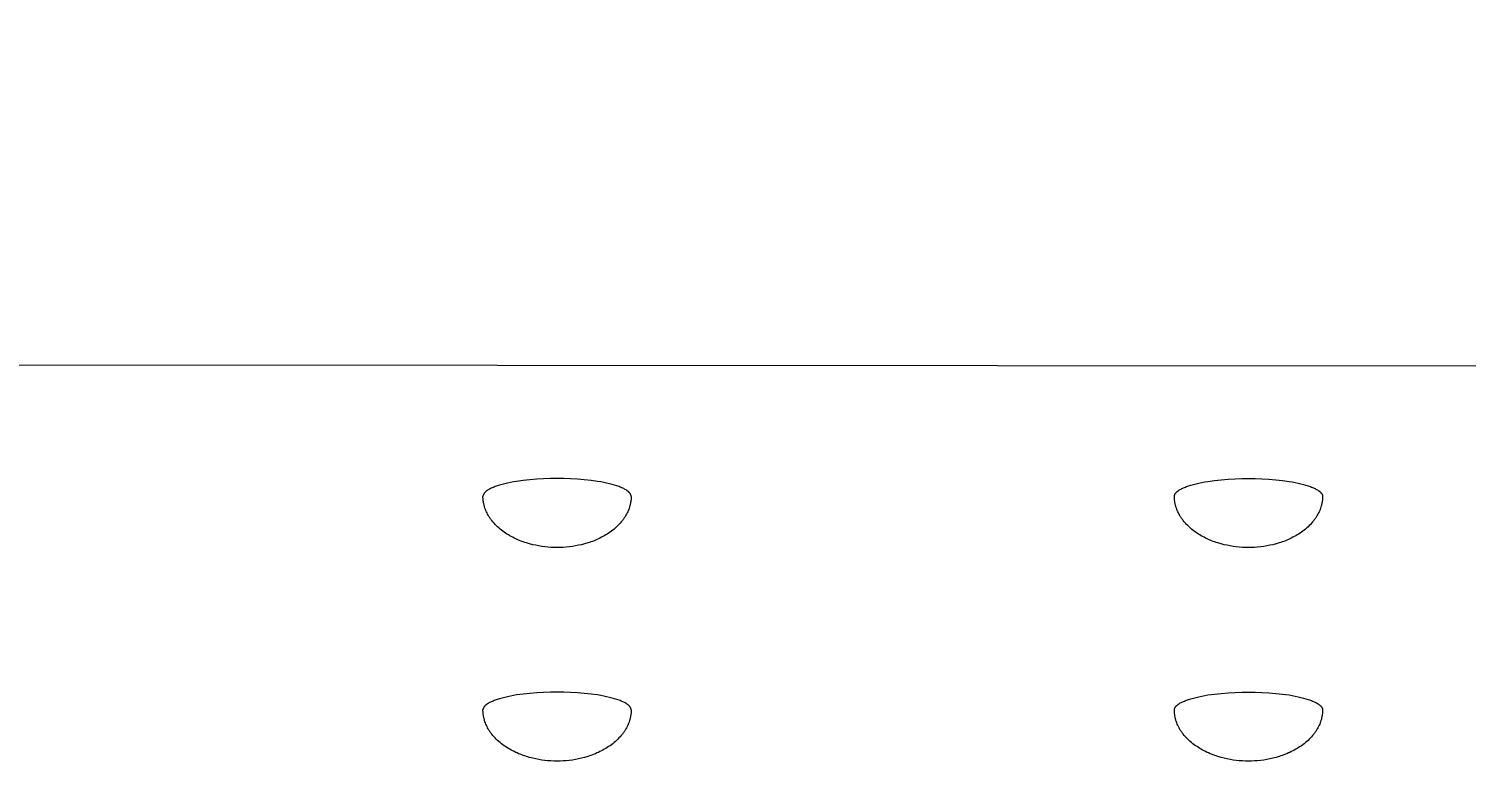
# Model space of a CAD drawing. Header units: millimetres. Extents: x -779 to 3049, y 55 to 2500.
# Drawn here: x -591.8 to -446.3, y 653 to 729.4 of the extents above; entities that cross this region are included whole.
import ezdxf

# ---------------------------------------------------------------- set-up
doc = ezdxf.new("R2010")
doc.units = ezdxf.units.MM
doc.layers.add('ZANO_R', color=7, linetype='Continuous', lineweight=0)
doc.layers.add('ZANO_W', color=1, linetype='Continuous', lineweight=0)
doc.styles.add('Arial', font='arial.ttf')
doc.styles.get("Standard").update_dxf_attribs({"font": 'ARIALUNI.TTF'})
doc.dimstyles.new('pl i ang', dxfattribs={"dimtxt": 50, "dimasz": 50, "dimexe": 1.25, "dimexo": 0.625, "dimgap": 10, "dimtad": 1, "dimtoh": 1, "dimtxsty": 'Standard', "dimcen": 2.5, "dimclrd": 1, "dimclre": 1, "dimclrt": 1, "dimadec": 0, "dimazin": 0, "dimtfac": 1, "dimtmove": 0, "dimatfit": 3, "dimfxl": 1, "dimarcsym": 1})

# ---------------------------------------------------------------- blocks, each defined once
blk = doc.blocks.new('*D391')
at = {"layer": 'ZANO_W', "color": 1, "lineweight": -2}
for p, q in [((-530.42, 792.66), (-684.47, 792.66)), ((-674.47, 162.66), (-674.47, 762.66)), ((-533.08, 132.66), (-684.47, 132.66))]:
    blk.add_line(p, q, dxfattribs=at)
at = {"layer": 'ZANO_W', "color": 1}
for points in [[(-669.47, 762.66), (-679.47, 762.66), (-674.47, 792.66)], [(-679.47, 162.66), (-669.47, 162.66), (-674.47, 132.66)]]:
    blk.add_solid(points, dxfattribs=at)
at = {"layer": 'ZANO_W', "color": 1, "insert": (-699.79, 462.66), "char_height": 30, "attachment_point": 5, "rotation": 90, "style": 'Arial'}
blk.add_mtext('660', dxfattribs=at)

msp = doc.modelspace()

# ---------------------------------------------------------------- linework, layer by layer
at = {"layer": 'ZANO_R'}
for p, q in [((-8.36, 694.97), (-608.36, 695.35)), ((-545.54, 682.59), (-545.57, 682.57)), ((-545.52, 682.61), (-545.54, 682.59)), ((-545.49, 682.63), (-545.52, 682.61)), ((-545.46, 682.65), (-545.49, 682.63)), ((-545.43, 682.67), (-545.46, 682.65)), ((-545.4, 682.69), (-545.43, 682.67)), ((-545.33, 682.74), (-545.4, 682.69)), ((-545.26, 682.78), (-545.33, 682.74)), ((-545.19, 682.82), (-545.26, 682.78)), ((-545.11, 682.86), (-545.19, 682.82)), ((-545.02, 682.9), (-545.11, 682.86)), ((-544.93, 682.94), (-545.02, 682.9)), ((-544.84, 682.98), (-544.93, 682.94)), ((-544.74, 683.02), (-544.84, 682.98)), ((-544.64, 683.06), (-544.74, 683.02)), ((-544.42, 683.13), (-544.64, 683.06)), ((-544.18, 683.21), (-544.42, 683.13)), ((-543.93, 683.28), (-544.18, 683.21)), ((-543.66, 683.35), (-543.93, 683.28)), ((-543.38, 683.41), (-543.66, 683.35)), ((-543.09, 683.47), (-543.38, 683.41)), ((-542.78, 683.53), (-543.09, 683.47)), ((-542.46, 683.58), (-542.78, 683.53)), ((-541.8, 683.67), (-542.46, 683.58)), ((-541.12, 683.75), (-541.8, 683.67)), ((-540.42, 683.8), (-541.12, 683.75)), ((-539.72, 683.84), (-540.42, 683.8)), ((-539.03, 683.87), (-539.72, 683.84)), ((-538.36, 683.87), (-539.03, 683.87)), ((-537.68, 683.87), (-538.36, 683.87)), ((-536.99, 683.84), (-537.68, 683.87)), ((-536.29, 683.8), (-536.99, 683.84)), ((-535.6, 683.75), (-536.29, 683.8)), ((-534.91, 683.67), (-535.6, 683.75)), ((-534.25, 683.58), (-534.91, 683.67)), ((-533.94, 683.53), (-534.25, 683.58)), ((-533.63, 683.47), (-533.94, 683.53)), ((-533.34, 683.41), (-533.63, 683.47)), ((-533.05, 683.35), (-533.34, 683.41)), ((-532.79, 683.28), (-533.05, 683.35)), ((-532.54, 683.21), (-532.79, 683.28)), ((-532.3, 683.13), (-532.54, 683.21)), ((-532.08, 683.06), (-532.3, 683.13)), ((-531.98, 683.02), (-532.08, 683.06)), ((-531.88, 682.98), (-531.98, 683.02)), ((-531.79, 682.94), (-531.88, 682.98)), ((-531.7, 682.9), (-531.79, 682.94)), ((-531.61, 682.86), (-531.7, 682.9)), ((-531.53, 682.82), (-531.61, 682.86)), ((-531.46, 682.78), (-531.53, 682.82)), ((-531.38, 682.74), (-531.46, 682.78)), ((-531.32, 682.69), (-531.38, 682.74)), ((-531.29, 682.67), (-531.32, 682.69)), ((-531.26, 682.65), (-531.29, 682.67)), ((-531.23, 682.63), (-531.26, 682.65)), ((-531.2, 682.61), (-531.23, 682.63)), ((-531.17, 682.59), (-531.2, 682.61)), ((-531.15, 682.57), (-531.17, 682.59)), ((-475.57, 682.57), (-475.54, 682.59)), ((-475.54, 682.59), (-475.52, 682.61)), ((-475.52, 682.61), (-475.49, 682.63)), ((-475.49, 682.63), (-475.46, 682.65)), ((-475.46, 682.65), (-475.43, 682.67)), ((-475.43, 682.67), (-475.4, 682.69)), ((-475.4, 682.69), (-475.33, 682.74)), ((-475.33, 682.74), (-475.26, 682.78)), ((-475.26, 682.78), (-475.19, 682.82)), ((-475.19, 682.82), (-475.11, 682.86)), ((-475.11, 682.86), (-475.02, 682.9)), ((-475.02, 682.9), (-474.93, 682.94)), ((-474.93, 682.94), (-474.84, 682.98)), ((-474.84, 682.98), (-474.74, 683.02)), ((-474.74, 683.02), (-474.64, 683.06)), ((-474.64, 683.06), (-474.42, 683.13)), ((-474.42, 683.13), (-474.18, 683.21)), ((-474.18, 683.21), (-473.93, 683.28)), ((-473.93, 683.28), (-473.66, 683.35)), ((-473.66, 683.35), (-473.38, 683.41)), ((-473.38, 683.41), (-473.09, 683.47)), ((-473.09, 683.47), (-472.78, 683.53)), ((-472.78, 683.53), (-472.46, 683.58)), ((-472.46, 683.58), (-471.8, 683.67)), ((-471.8, 683.67), (-471.12, 683.75)), ((-471.12, 683.75), (-470.42, 683.8)), ((-470.42, 683.8), (-469.72, 683.84)), ((-469.72, 683.84), (-469.03, 683.87)), ((-469.03, 683.87), (-468.36, 683.87)), ((-468.36, 683.87), (-467.68, 683.87)), ((-467.68, 683.87), (-466.99, 683.84)), ((-466.99, 683.84), (-466.29, 683.8)), ((-466.29, 683.8), (-465.6, 683.75)), ((-465.6, 683.75), (-464.91, 683.67)), ((-464.91, 683.67), (-464.25, 683.58)), ((-464.25, 683.58), (-463.94, 683.53)), ((-463.94, 683.53), (-463.63, 683.47)), ((-463.63, 683.47), (-463.34, 683.41)), ((-463.34, 683.41), (-463.05, 683.35)), ((-463.05, 683.35), (-462.79, 683.28)), ((-462.79, 683.28), (-462.54, 683.21)), ((-462.54, 683.21), (-462.3, 683.13)), ((-462.3, 683.13), (-462.08, 683.06)), ((-462.08, 683.06), (-461.98, 683.02)), ((-461.98, 683.02), (-461.88, 682.98)), ((-461.88, 682.98), (-461.79, 682.94)), ((-461.79, 682.94), (-461.7, 682.9)), ((-461.7, 682.9), (-461.61, 682.86)), ((-461.61, 682.86), (-461.53, 682.82)), ((-461.53, 682.82), (-461.46, 682.78)), ((-461.46, 682.78), (-461.38, 682.74)), ((-461.38, 682.74), (-461.32, 682.69)), ((-461.32, 682.69), (-461.29, 682.67)), ((-461.29, 682.67), (-461.26, 682.65)), ((-461.26, 682.65), (-461.23, 682.63)), ((-461.23, 682.63), (-461.2, 682.61)), ((-461.2, 682.61), (-461.17, 682.59)), ((-461.17, 682.59), (-461.15, 682.57)), ((-545.85, 682.13), (-545.86, 682.12)), ((-545.86, 682.12), (-545.86, 682.11)), ((-545.86, 682.11), (-545.86, 682.1)), ((-545.86, 682.1), (-545.86, 682.09)), ((-545.86, 682.09), (-545.86, 682.08)), ((-545.86, 682.08), (-545.86, 682.07)), ((-545.86, 682.01), (-545.86, 682.07)), ((-545.86, 681.94), (-545.86, 682.01)), ((-545.85, 681.87), (-545.86, 681.94)), ((-545.84, 682.18), (-545.85, 682.17)), ((-545.85, 682.17), (-545.85, 682.16)), ((-545.85, 682.16), (-545.85, 682.15)), ((-545.85, 682.15), (-545.85, 682.14)), ((-545.85, 682.14), (-545.85, 682.13)), ((-545.85, 681.8), (-545.85, 681.87)), ((-545.84, 681.74), (-545.85, 681.8)), ((-545.83, 682.21), (-545.84, 682.2)), ((-545.84, 682.2), (-545.84, 682.19)), ((-545.84, 682.19), (-545.84, 682.18)), ((-545.84, 681.67), (-545.84, 681.74)), ((-545.83, 681.6), (-545.84, 681.67)), ((-545.82, 682.24), (-545.83, 682.23)), ((-545.83, 682.23), (-545.83, 682.22)), ((-545.83, 682.22), (-545.83, 682.21)), ((-545.82, 681.54), (-545.83, 681.6)), ((-545.81, 682.28), (-545.82, 682.27)), ((-545.82, 682.27), (-545.82, 682.26)), ((-545.82, 682.26), (-545.82, 682.24)), ((-545.81, 681.47), (-545.82, 681.54)), ((-545.8, 682.3), (-545.81, 682.29)), ((-545.81, 682.29), (-545.81, 682.28)), ((-545.8, 681.41), (-545.81, 681.47)), ((-545.79, 682.31), (-545.8, 682.3)), ((-545.78, 681.34), (-545.8, 681.41)), ((-545.78, 682.33), (-545.79, 682.32)), ((-545.79, 682.32), (-545.79, 682.31)), ((-545.77, 682.35), (-545.78, 682.34)), ((-545.78, 682.34), (-545.78, 682.33)), ((-545.77, 681.27), (-545.78, 681.34)), ((-545.76, 682.36), (-545.77, 682.35)), ((-545.75, 681.21), (-545.77, 681.27)), ((-545.75, 682.38), (-545.76, 682.36)), ((-545.73, 682.4), (-545.75, 682.38)), ((-545.74, 681.15), (-545.75, 681.21)), ((-545.72, 681.08), (-545.74, 681.15)), ((-545.72, 682.42), (-545.73, 682.4)), ((-545.7, 682.44), (-545.72, 682.42)), ((-545.68, 682.46), (-545.7, 682.44)), ((-545.66, 682.48), (-545.68, 682.46)), ((-545.64, 682.51), (-545.66, 682.48)), ((-545.62, 682.53), (-545.64, 682.51)), ((-545.59, 682.55), (-545.62, 682.53)), ((-545.57, 682.57), (-545.59, 682.55)), ((-531.12, 682.55), (-531.15, 682.57)), ((-531.1, 682.53), (-531.12, 682.55)), ((-531.08, 682.51), (-531.1, 682.53)), ((-531.06, 682.48), (-531.08, 682.51)), ((-531.04, 682.46), (-531.06, 682.48)), ((-531.02, 682.44), (-531.04, 682.46)), ((-531, 682.42), (-531.02, 682.44)), ((-530.98, 682.4), (-531, 682.42)), ((-530.98, 681.15), (-531, 681.08)), ((-530.97, 682.38), (-530.98, 682.4)), ((-530.96, 681.21), (-530.98, 681.15)), ((-530.95, 682.36), (-530.97, 682.38)), ((-530.95, 681.27), (-530.96, 681.21)), ((-530.95, 682.35), (-530.95, 682.36)), ((-530.94, 682.34), (-530.95, 682.35)), ((-530.93, 681.34), (-530.95, 681.27)), ((-530.93, 682.33), (-530.94, 682.34)), ((-530.93, 682.32), (-530.93, 682.33)), ((-530.92, 682.31), (-530.93, 682.32)), ((-530.92, 681.41), (-530.93, 681.34)), ((-530.92, 682.3), (-530.92, 682.31)), ((-530.91, 682.29), (-530.92, 682.3)), ((-530.91, 681.47), (-530.92, 681.41)), ((-530.91, 682.28), (-530.91, 682.29)), ((-530.9, 682.27), (-530.91, 682.28)), ((-530.9, 681.54), (-530.91, 681.47)), ((-530.9, 682.26), (-530.9, 682.27)), ((-530.89, 682.24), (-530.9, 682.26)), ((-530.89, 681.6), (-530.9, 681.54)), ((-530.89, 682.23), (-530.89, 682.24)), ((-530.88, 682.22), (-530.89, 682.23)), ((-530.88, 681.67), (-530.89, 681.6)), ((-530.88, 682.21), (-530.88, 682.22)), ((-530.88, 682.2), (-530.88, 682.21)), ((-530.88, 682.19), (-530.88, 682.2)), ((-530.87, 682.18), (-530.88, 682.19)), ((-530.87, 681.74), (-530.88, 681.67)), ((-530.87, 682.17), (-530.87, 682.18)), ((-530.87, 682.16), (-530.87, 682.17)), ((-530.87, 682.15), (-530.87, 682.16)), ((-530.86, 682.14), (-530.87, 682.15)), ((-530.86, 681.87), (-530.87, 681.8)), ((-530.87, 681.8), (-530.87, 681.74)), ((-530.86, 682.13), (-530.86, 682.14)), ((-530.86, 682.12), (-530.86, 682.13)), ((-530.86, 682.11), (-530.86, 682.12)), ((-530.86, 682.1), (-530.86, 682.11)), ((-530.86, 682.09), (-530.86, 682.1)), ((-530.86, 682.08), (-530.86, 682.09)), ((-530.86, 682.07), (-530.86, 682.08)), ((-530.86, 682.07), (-530.86, 682.01)), ((-530.86, 682.01), (-530.86, 681.94)), ((-530.86, 681.94), (-530.86, 681.87)), ((-475.86, 682.12), (-475.85, 682.13)), ((-475.86, 682.11), (-475.86, 682.12)), ((-475.86, 682.1), (-475.86, 682.11)), ((-475.86, 682.09), (-475.86, 682.1)), ((-475.86, 682.08), (-475.86, 682.09)), ((-475.86, 682.07), (-475.86, 682.08)), ((-475.86, 682.01), (-475.86, 682.07)), ((-475.86, 681.94), (-475.86, 682.01)), ((-475.85, 681.87), (-475.86, 681.94)), ((-475.85, 682.17), (-475.84, 682.18)), ((-475.85, 682.16), (-475.85, 682.17)), ((-475.85, 682.15), (-475.85, 682.16)), ((-475.85, 682.14), (-475.85, 682.15)), ((-475.85, 682.13), (-475.85, 682.14)), ((-475.85, 681.8), (-475.85, 681.87)), ((-475.84, 681.74), (-475.85, 681.8)), ((-475.84, 682.2), (-475.83, 682.21)), ((-475.84, 682.19), (-475.84, 682.2)), ((-475.84, 682.18), (-475.84, 682.19)), ((-475.84, 681.67), (-475.84, 681.74)), ((-475.83, 681.6), (-475.84, 681.67)), ((-475.83, 682.23), (-475.82, 682.24)), ((-475.83, 682.22), (-475.83, 682.23)), ((-475.83, 682.21), (-475.83, 682.22)), ((-475.82, 681.54), (-475.83, 681.6)), ((-475.82, 682.27), (-475.81, 682.28)), ((-475.82, 682.26), (-475.82, 682.27)), ((-475.82, 682.24), (-475.82, 682.26)), ((-475.81, 681.47), (-475.82, 681.54)), ((-475.81, 682.29), (-475.8, 682.3)), ((-475.81, 682.28), (-475.81, 682.29)), ((-475.8, 681.41), (-475.81, 681.47)), ((-475.8, 682.3), (-475.79, 682.31)), ((-475.78, 681.34), (-475.8, 681.41)), ((-475.79, 682.32), (-475.78, 682.33)), ((-475.79, 682.31), (-475.79, 682.32)), ((-475.78, 682.34), (-475.77, 682.35)), ((-475.78, 682.33), (-475.78, 682.34)), ((-475.77, 681.27), (-475.78, 681.34)), ((-475.77, 682.35), (-475.76, 682.36)), ((-475.75, 681.21), (-475.77, 681.27)), ((-475.76, 682.36), (-475.75, 682.38)), ((-475.75, 682.38), (-475.73, 682.4)), ((-475.74, 681.15), (-475.75, 681.21)), ((-475.72, 681.08), (-475.74, 681.15)), ((-475.73, 682.4), (-475.72, 682.42)), ((-475.72, 682.42), (-475.7, 682.44)), ((-475.7, 682.44), (-475.68, 682.46)), ((-475.68, 682.46), (-475.66, 682.48)), ((-475.66, 682.48), (-475.64, 682.51)), ((-475.64, 682.51), (-475.62, 682.53)), ((-475.62, 682.53), (-475.59, 682.55)), ((-475.59, 682.55), (-475.57, 682.57)), ((-461.15, 682.57), (-461.12, 682.55)), ((-461.12, 682.55), (-461.1, 682.53)), ((-461.1, 682.53), (-461.08, 682.51)), ((-461.08, 682.51), (-461.06, 682.48)), ((-461.06, 682.48), (-461.04, 682.46)), ((-461.04, 682.46), (-461.02, 682.44)), ((-461.02, 682.44), (-461, 682.42)), ((-461, 682.42), (-460.98, 682.4)), ((-460.98, 681.15), (-461, 681.08)), ((-460.98, 682.4), (-460.97, 682.38)), ((-460.96, 681.21), (-460.98, 681.15)), ((-460.97, 682.38), (-460.95, 682.36)), ((-460.95, 681.27), (-460.96, 681.21)), ((-460.95, 682.36), (-460.95, 682.35)), ((-460.95, 682.35), (-460.94, 682.34)), ((-460.93, 681.34), (-460.95, 681.27)), ((-460.94, 682.34), (-460.93, 682.33)), ((-460.93, 682.33), (-460.93, 682.32)), ((-460.93, 682.32), (-460.92, 682.31)), ((-460.92, 681.41), (-460.93, 681.34)), ((-460.92, 682.31), (-460.92, 682.3)), ((-460.92, 682.3), (-460.91, 682.29)), ((-460.91, 681.47), (-460.92, 681.41)), ((-460.91, 682.29), (-460.91, 682.28)), ((-460.91, 682.28), (-460.9, 682.27)), ((-460.9, 681.54), (-460.91, 681.47)), ((-460.9, 682.27), (-460.9, 682.26)), ((-460.9, 682.26), (-460.89, 682.24)), ((-460.89, 681.6), (-460.9, 681.54)), ((-460.89, 682.24), (-460.89, 682.23)), ((-460.89, 682.23), (-460.88, 682.22)), ((-460.88, 681.67), (-460.89, 681.6)), ((-460.88, 682.22), (-460.88, 682.21)), ((-460.88, 682.21), (-460.88, 682.2)), ((-460.88, 682.2), (-460.88, 682.19)), ((-460.88, 682.19), (-460.87, 682.18)), ((-460.87, 681.74), (-460.88, 681.67)), ((-460.87, 682.18), (-460.87, 682.17)), ((-460.87, 682.17), (-460.87, 682.16)), ((-460.87, 682.16), (-460.87, 682.15)), ((-460.87, 682.15), (-460.86, 682.14)), ((-460.86, 681.87), (-460.87, 681.8)), ((-460.87, 681.8), (-460.87, 681.74)), ((-460.86, 682.14), (-460.86, 682.13)), ((-460.86, 682.13), (-460.86, 682.12)), ((-460.86, 682.12), (-460.86, 682.11)), ((-460.86, 682.11), (-460.86, 682.1)), ((-460.86, 682.1), (-460.86, 682.09)), ((-460.86, 682.09), (-460.86, 682.08)), ((-460.86, 682.08), (-460.86, 682.07)), ((-460.86, 682.07), (-460.86, 682.01)), ((-460.86, 682.01), (-460.86, 681.94)), ((-460.86, 681.94), (-460.86, 681.87)), ((-545.7, 681.02), (-545.72, 681.08)), ((-545.66, 680.89), (-545.7, 681.02)), ((-545.61, 680.76), (-545.66, 680.89)), ((-545.57, 680.64), (-545.61, 680.76)), ((-545.51, 680.52), (-545.57, 680.64)), ((-545.45, 680.4), (-545.51, 680.52)), ((-545.39, 680.28), (-545.45, 680.4)), ((-545.33, 680.16), (-545.39, 680.28)), ((-545.26, 680.04), (-545.33, 680.16)), ((-545.21, 679.97), (-545.26, 680.04)), ((-545.16, 679.9), (-545.21, 679.97)), ((-545.12, 679.83), (-545.16, 679.9)), ((-545.07, 679.76), (-545.12, 679.83)), ((-545.02, 679.69), (-545.07, 679.76)), ((-544.96, 679.62), (-545.02, 679.69)), ((-531.7, 679.69), (-531.75, 679.62)), ((-531.65, 679.76), (-531.7, 679.69)), ((-531.6, 679.83), (-531.65, 679.76)), ((-531.55, 679.9), (-531.6, 679.83)), ((-531.51, 679.97), (-531.55, 679.9)), ((-531.46, 680.04), (-531.51, 679.97)), ((-531.39, 680.16), (-531.46, 680.04)), ((-531.32, 680.28), (-531.39, 680.16)), ((-531.26, 680.4), (-531.32, 680.28)), ((-531.2, 680.52), (-531.26, 680.4)), ((-531.15, 680.64), (-531.2, 680.52)), ((-531.1, 680.76), (-531.15, 680.64)), ((-531.06, 680.89), (-531.1, 680.76)), ((-531.02, 681.02), (-531.06, 680.89)), ((-531, 681.08), (-531.02, 681.02)), ((-475.7, 681.02), (-475.72, 681.08)), ((-475.66, 680.89), (-475.7, 681.02)), ((-475.61, 680.76), (-475.66, 680.89)), ((-475.57, 680.64), (-475.61, 680.76)), ((-475.51, 680.52), (-475.57, 680.64)), ((-475.45, 680.4), (-475.51, 680.52)), ((-475.39, 680.28), (-475.45, 680.4)), ((-475.33, 680.16), (-475.39, 680.28)), ((-475.26, 680.04), (-475.33, 680.16)), ((-475.21, 679.97), (-475.26, 680.04)), ((-475.16, 679.9), (-475.21, 679.97)), ((-475.12, 679.83), (-475.16, 679.9)), ((-475.07, 679.76), (-475.12, 679.83)), ((-475.02, 679.69), (-475.07, 679.76)), ((-474.96, 679.62), (-475.02, 679.69)), ((-461.7, 679.69), (-461.75, 679.62)), ((-461.65, 679.76), (-461.7, 679.69)), ((-461.6, 679.83), (-461.65, 679.76)), ((-461.55, 679.9), (-461.6, 679.83)), ((-461.51, 679.97), (-461.55, 679.9)), ((-461.46, 680.04), (-461.51, 679.97)), ((-461.39, 680.16), (-461.46, 680.04)), ((-461.32, 680.28), (-461.39, 680.16)), ((-461.26, 680.4), (-461.32, 680.28)), ((-461.2, 680.52), (-461.26, 680.4)), ((-461.15, 680.64), (-461.2, 680.52)), ((-461.1, 680.76), (-461.15, 680.64)), ((-461.06, 680.89), (-461.1, 680.76)), ((-461.02, 681.02), (-461.06, 680.89)), ((-461, 681.08), (-461.02, 681.02)), ((-544.86, 679.49), (-544.96, 679.62)), ((-544.74, 679.36), (-544.86, 679.49)), ((-544.63, 679.23), (-544.74, 679.36)), ((-544.51, 679.11), (-544.63, 679.23)), ((-544.38, 678.99), (-544.51, 679.11)), ((-544.26, 678.88), (-544.38, 678.99)), ((-544.13, 678.76), (-544.26, 678.88)), ((-543.99, 678.66), (-544.13, 678.76)), ((-543.86, 678.55), (-543.99, 678.66)), ((-543.72, 678.45), (-543.86, 678.55)), ((-543.57, 678.35), (-543.72, 678.45)), ((-543.43, 678.26), (-543.57, 678.35)), ((-543.28, 678.17), (-543.43, 678.26)), ((-533.29, 678.26), (-533.43, 678.17)), ((-533.14, 678.35), (-533.29, 678.26)), ((-533, 678.45), (-533.14, 678.35)), ((-532.86, 678.55), (-533, 678.45)), ((-532.72, 678.66), (-532.86, 678.55)), ((-532.59, 678.76), (-532.72, 678.66)), ((-532.46, 678.88), (-532.59, 678.76)), ((-532.33, 678.99), (-532.46, 678.88)), ((-532.21, 679.11), (-532.33, 678.99)), ((-532.09, 679.23), (-532.21, 679.11)), ((-531.97, 679.36), (-532.09, 679.23)), ((-531.86, 679.49), (-531.97, 679.36)), ((-531.75, 679.62), (-531.86, 679.49)), ((-474.86, 679.49), (-474.96, 679.62)), ((-474.74, 679.36), (-474.86, 679.49)), ((-474.63, 679.23), (-474.74, 679.36)), ((-474.51, 679.11), (-474.63, 679.23)), ((-474.38, 678.99), (-474.51, 679.11)), ((-474.26, 678.88), (-474.38, 678.99)), ((-474.13, 678.76), (-474.26, 678.88)), ((-473.99, 678.66), (-474.13, 678.76)), ((-473.86, 678.55), (-473.99, 678.66)), ((-473.72, 678.45), (-473.86, 678.55)), ((-473.57, 678.35), (-473.72, 678.45)), ((-473.43, 678.26), (-473.57, 678.35)), ((-473.28, 678.17), (-473.43, 678.26)), ((-463.29, 678.26), (-463.43, 678.17)), ((-463.14, 678.35), (-463.29, 678.26)), ((-463, 678.45), (-463.14, 678.35)), ((-462.86, 678.55), (-463, 678.45)), ((-462.72, 678.66), (-462.86, 678.55)), ((-462.59, 678.76), (-462.72, 678.66)), ((-462.46, 678.88), (-462.59, 678.76)), ((-462.33, 678.99), (-462.46, 678.88)), ((-462.21, 679.11), (-462.33, 678.99)), ((-462.09, 679.23), (-462.21, 679.11)), ((-461.97, 679.36), (-462.09, 679.23)), ((-461.86, 679.49), (-461.97, 679.36)), ((-461.75, 679.62), (-461.86, 679.49)), ((-543.14, 678.08), (-543.28, 678.17)), ((-543, 678), (-543.14, 678.08)), ((-542.85, 677.93), (-543, 678)), ((-542.7, 677.85), (-542.85, 677.93)), ((-542.55, 677.78), (-542.7, 677.85)), ((-542.4, 677.71), (-542.55, 677.78)), ((-542.25, 677.65), (-542.4, 677.71)), ((-542.09, 677.58), (-542.25, 677.65)), ((-541.94, 677.52), (-542.09, 677.58)), ((-541.78, 677.47), (-541.94, 677.52)), ((-541.62, 677.41), (-541.78, 677.47)), ((-541.46, 677.36), (-541.62, 677.41)), ((-541.15, 677.27), (-541.46, 677.36)), ((-540.82, 677.18), (-541.15, 677.27)), ((-540.52, 677.12), (-540.82, 677.18)), ((-540.21, 677.06), (-540.52, 677.12)), ((-539.91, 677.01), (-540.21, 677.06)), ((-539.6, 676.97), (-539.91, 677.01)), ((-539.29, 676.94), (-539.6, 676.97)), ((-538.98, 676.91), (-539.29, 676.94)), ((-538.67, 676.9), (-538.98, 676.91)), ((-538.36, 676.9), (-538.67, 676.9)), ((-538.05, 676.9), (-538.36, 676.9)), ((-537.74, 676.91), (-538.05, 676.9)), ((-537.43, 676.94), (-537.74, 676.91)), ((-537.12, 676.97), (-537.43, 676.94)), ((-536.81, 677.01), (-537.12, 676.97)), ((-536.5, 677.06), (-536.81, 677.01)), ((-536.2, 677.12), (-536.5, 677.06)), ((-535.89, 677.18), (-536.2, 677.12)), ((-535.57, 677.27), (-535.89, 677.18)), ((-535.25, 677.36), (-535.57, 677.27)), ((-535.09, 677.41), (-535.25, 677.36)), ((-534.94, 677.47), (-535.09, 677.41)), ((-534.78, 677.52), (-534.94, 677.47)), ((-534.62, 677.58), (-534.78, 677.52)), ((-534.47, 677.65), (-534.62, 677.58)), ((-534.32, 677.71), (-534.47, 677.65)), ((-534.17, 677.78), (-534.32, 677.71)), ((-534.02, 677.85), (-534.17, 677.78)), ((-533.87, 677.93), (-534.02, 677.85)), ((-533.72, 678), (-533.87, 677.93)), ((-533.58, 678.08), (-533.72, 678)), ((-533.43, 678.17), (-533.58, 678.08)), ((-473.14, 678.08), (-473.28, 678.17)), ((-473, 678), (-473.14, 678.08)), ((-472.85, 677.93), (-473, 678)), ((-472.7, 677.85), (-472.85, 677.93)), ((-472.55, 677.78), (-472.7, 677.85)), ((-472.4, 677.71), (-472.55, 677.78)), ((-472.25, 677.65), (-472.4, 677.71)), ((-472.09, 677.58), (-472.25, 677.65)), ((-471.94, 677.52), (-472.09, 677.58)), ((-471.78, 677.47), (-471.94, 677.52)), ((-471.62, 677.41), (-471.78, 677.47)), ((-471.46, 677.36), (-471.62, 677.41)), ((-471.14, 677.27), (-471.46, 677.36)), ((-470.82, 677.18), (-471.14, 677.27)), ((-470.52, 677.12), (-470.82, 677.18)), ((-470.21, 677.06), (-470.52, 677.12)), ((-469.91, 677.01), (-470.21, 677.06)), ((-469.6, 676.97), (-469.91, 677.01)), ((-469.29, 676.94), (-469.6, 676.97)), ((-468.98, 676.91), (-469.29, 676.94)), ((-468.67, 676.9), (-468.98, 676.91)), ((-468.36, 676.9), (-468.67, 676.9)), ((-468.05, 676.9), (-468.36, 676.9)), ((-467.74, 676.91), (-468.05, 676.9)), ((-467.43, 676.94), (-467.74, 676.91)), ((-467.12, 676.97), (-467.43, 676.94)), ((-466.81, 677.01), (-467.12, 676.97)), ((-466.5, 677.06), (-466.81, 677.01)), ((-466.2, 677.12), (-466.5, 677.06)), ((-465.89, 677.18), (-466.2, 677.12)), ((-465.57, 677.27), (-465.89, 677.18)), ((-465.25, 677.36), (-465.57, 677.27)), ((-465.09, 677.41), (-465.25, 677.36)), ((-464.94, 677.47), (-465.09, 677.41)), ((-464.78, 677.52), (-464.94, 677.47)), ((-464.62, 677.58), (-464.78, 677.52)), ((-464.47, 677.65), (-464.62, 677.58)), ((-464.32, 677.71), (-464.47, 677.65)), ((-464.17, 677.78), (-464.32, 677.71)), ((-464.02, 677.85), (-464.17, 677.78)), ((-463.87, 677.93), (-464.02, 677.85)), ((-463.72, 678), (-463.87, 677.93)), ((-463.58, 678.08), (-463.72, 678)), ((-463.43, 678.17), (-463.58, 678.08)), ((-539.72, 662.23), (-540.42, 662.19)), ((-539.03, 662.25), (-539.72, 662.23)), ((-538.36, 662.26), (-539.03, 662.25)), ((-537.68, 662.25), (-538.36, 662.26)), ((-536.99, 662.23), (-537.68, 662.25)), ((-536.29, 662.19), (-536.99, 662.23)), ((-470.42, 662.19), (-469.72, 662.23)), ((-469.72, 662.23), (-469.03, 662.25)), ((-469.03, 662.25), (-468.36, 662.26)), ((-468.36, 662.26), (-467.68, 662.25)), ((-467.68, 662.25), (-466.99, 662.23)), ((-466.99, 662.23), (-466.29, 662.19)), ((-545.76, 660.74), (-545.77, 660.73)), ((-545.75, 660.76), (-545.76, 660.74)), ((-545.73, 660.78), (-545.75, 660.76)), ((-545.72, 660.81), (-545.73, 660.78)), ((-545.7, 660.83), (-545.72, 660.81)), ((-545.68, 660.85), (-545.7, 660.83)), ((-545.66, 660.87), (-545.68, 660.85)), ((-545.64, 660.89), (-545.66, 660.87)), ((-545.62, 660.91), (-545.64, 660.89)), ((-545.59, 660.93), (-545.62, 660.91)), ((-545.57, 660.95), (-545.59, 660.93)), ((-545.54, 660.97), (-545.57, 660.95)), ((-545.52, 660.99), (-545.54, 660.97)), ((-545.49, 661.02), (-545.52, 660.99)), ((-545.46, 661.04), (-545.49, 661.02)), ((-545.43, 661.06), (-545.46, 661.04)), ((-545.4, 661.08), (-545.43, 661.06)), ((-545.33, 661.12), (-545.4, 661.08)), ((-545.26, 661.16), (-545.33, 661.12)), ((-545.19, 661.2), (-545.26, 661.16)), ((-545.11, 661.24), (-545.19, 661.2)), ((-545.02, 661.28), (-545.11, 661.24)), ((-544.93, 661.32), (-545.02, 661.28)), ((-544.84, 661.36), (-544.93, 661.32)), ((-544.74, 661.4), (-544.84, 661.36)), ((-544.64, 661.44), (-544.74, 661.4)), ((-544.42, 661.52), (-544.64, 661.44)), ((-544.18, 661.59), (-544.42, 661.52)), ((-543.93, 661.66), (-544.18, 661.59)), ((-543.66, 661.73), (-543.93, 661.66)), ((-543.38, 661.8), (-543.66, 661.73)), ((-543.09, 661.86), (-543.38, 661.8)), ((-542.78, 661.91), (-543.09, 661.86)), ((-542.46, 661.97), (-542.78, 661.91)), ((-541.8, 662.06), (-542.46, 661.97)), ((-541.12, 662.13), (-541.8, 662.06)), ((-540.42, 662.19), (-541.12, 662.13)), ((-535.6, 662.13), (-536.29, 662.19)), ((-534.91, 662.06), (-535.6, 662.13)), ((-534.25, 661.97), (-534.91, 662.06)), ((-533.94, 661.91), (-534.25, 661.97)), ((-533.63, 661.86), (-533.94, 661.91)), ((-533.34, 661.8), (-533.63, 661.86)), ((-533.05, 661.73), (-533.34, 661.8)), ((-532.79, 661.66), (-533.05, 661.73)), ((-532.54, 661.59), (-532.79, 661.66)), ((-532.3, 661.52), (-532.54, 661.59)), ((-532.08, 661.44), (-532.3, 661.52)), ((-531.98, 661.4), (-532.08, 661.44)), ((-531.88, 661.36), (-531.98, 661.4)), ((-531.79, 661.32), (-531.88, 661.36)), ((-531.7, 661.28), (-531.79, 661.32)), ((-531.61, 661.24), (-531.7, 661.28)), ((-531.53, 661.2), (-531.61, 661.24)), ((-531.46, 661.16), (-531.53, 661.2)), ((-531.38, 661.12), (-531.46, 661.16)), ((-531.32, 661.08), (-531.38, 661.12)), ((-531.29, 661.06), (-531.32, 661.08)), ((-531.26, 661.04), (-531.29, 661.06)), ((-531.23, 661.02), (-531.26, 661.04)), ((-531.2, 660.99), (-531.23, 661.02)), ((-531.17, 660.97), (-531.2, 660.99)), ((-531.15, 660.95), (-531.17, 660.97)), ((-531.12, 660.93), (-531.15, 660.95)), ((-531.1, 660.91), (-531.12, 660.93)), ((-531.08, 660.89), (-531.1, 660.91)), ((-531.06, 660.87), (-531.08, 660.89)), ((-531.04, 660.85), (-531.06, 660.87)), ((-531.02, 660.83), (-531.04, 660.85)), ((-531, 660.81), (-531.02, 660.83)), ((-530.98, 660.78), (-531, 660.81)), ((-530.97, 660.76), (-530.98, 660.78)), ((-530.95, 660.74), (-530.97, 660.76)), ((-530.95, 660.73), (-530.95, 660.74)), ((-475.77, 660.73), (-475.76, 660.74)), ((-475.76, 660.74), (-475.75, 660.76)), ((-475.75, 660.76), (-475.73, 660.78)), ((-475.73, 660.78), (-475.72, 660.81)), ((-475.72, 660.81), (-475.7, 660.83)), ((-475.7, 660.83), (-475.68, 660.85)), ((-475.68, 660.85), (-475.66, 660.87)), ((-475.66, 660.87), (-475.64, 660.89)), ((-475.64, 660.89), (-475.62, 660.91)), ((-475.62, 660.91), (-475.59, 660.93)), ((-475.59, 660.93), (-475.57, 660.95)), ((-475.57, 660.95), (-475.54, 660.97)), ((-475.54, 660.97), (-475.52, 660.99)), ((-475.52, 660.99), (-475.49, 661.02)), ((-475.49, 661.02), (-475.46, 661.04)), ((-475.46, 661.04), (-475.43, 661.06)), ((-475.43, 661.06), (-475.4, 661.08)), ((-475.4, 661.08), (-475.33, 661.12)), ((-475.33, 661.12), (-475.26, 661.16)), ((-475.26, 661.16), (-475.19, 661.2)), ((-475.19, 661.2), (-475.11, 661.24)), ((-475.11, 661.24), (-475.02, 661.28)), ((-475.02, 661.28), (-474.93, 661.32)), ((-474.93, 661.32), (-474.84, 661.36)), ((-474.84, 661.36), (-474.74, 661.4)), ((-474.74, 661.4), (-474.64, 661.44)), ((-474.64, 661.44), (-474.42, 661.52)), ((-474.42, 661.52), (-474.18, 661.59)), ((-474.18, 661.59), (-473.93, 661.66)), ((-473.93, 661.66), (-473.66, 661.73)), ((-473.66, 661.73), (-473.38, 661.8)), ((-473.38, 661.8), (-473.09, 661.86)), ((-473.09, 661.86), (-472.78, 661.91)), ((-472.78, 661.91), (-472.46, 661.97)), ((-472.46, 661.97), (-471.8, 662.06)), ((-471.8, 662.06), (-471.12, 662.13)), ((-471.12, 662.13), (-470.42, 662.19)), ((-466.29, 662.19), (-465.6, 662.13)), ((-465.6, 662.13), (-464.91, 662.06)), ((-464.91, 662.06), (-464.25, 661.97)), ((-464.25, 661.97), (-463.94, 661.91)), ((-463.94, 661.91), (-463.63, 661.86)), ((-463.63, 661.86), (-463.34, 661.8)), ((-463.34, 661.8), (-463.05, 661.73)), ((-463.05, 661.73), (-462.79, 661.66)), ((-462.79, 661.66), (-462.54, 661.59)), ((-462.54, 661.59), (-462.3, 661.52)), ((-462.3, 661.52), (-462.08, 661.44)), ((-462.08, 661.44), (-461.98, 661.4)), ((-461.98, 661.4), (-461.88, 661.36)), ((-461.88, 661.36), (-461.79, 661.32)), ((-461.79, 661.32), (-461.7, 661.28)), ((-461.7, 661.28), (-461.61, 661.24)), ((-461.61, 661.24), (-461.53, 661.2)), ((-461.53, 661.2), (-461.46, 661.16)), ((-461.46, 661.16), (-461.38, 661.12)), ((-461.38, 661.12), (-461.32, 661.08)), ((-461.32, 661.08), (-461.29, 661.06)), ((-461.29, 661.06), (-461.26, 661.04)), ((-461.26, 661.04), (-461.23, 661.02)), ((-461.23, 661.02), (-461.2, 660.99)), ((-461.2, 660.99), (-461.17, 660.97)), ((-461.17, 660.97), (-461.15, 660.95)), ((-461.15, 660.95), (-461.12, 660.93)), ((-461.12, 660.93), (-461.1, 660.91)), ((-461.1, 660.91), (-461.08, 660.89)), ((-461.08, 660.89), (-461.06, 660.87)), ((-461.06, 660.87), (-461.04, 660.85)), ((-461.04, 660.85), (-461.02, 660.83)), ((-461.02, 660.83), (-461, 660.81)), ((-461, 660.81), (-460.98, 660.78)), ((-460.98, 660.78), (-460.97, 660.76)), ((-460.97, 660.76), (-460.95, 660.74)), ((-460.95, 660.74), (-460.95, 660.73)), ((-545.85, 660.52), (-545.86, 660.51)), ((-545.86, 660.51), (-545.86, 660.5)), ((-545.86, 660.5), (-545.86, 660.49)), ((-545.86, 660.49), (-545.86, 660.48)), ((-545.86, 660.48), (-545.86, 660.47)), ((-545.86, 660.47), (-545.86, 660.46)), ((-545.86, 660.39), (-545.86, 660.46)), ((-545.86, 660.32), (-545.86, 660.39)), ((-545.85, 660.25), (-545.86, 660.32)), ((-545.84, 660.57), (-545.85, 660.56)), ((-545.85, 660.56), (-545.85, 660.55)), ((-545.85, 660.55), (-545.85, 660.54)), ((-545.85, 660.54), (-545.85, 660.53)), ((-545.85, 660.53), (-545.85, 660.52)), ((-545.85, 660.19), (-545.85, 660.25)), ((-545.84, 660.12), (-545.85, 660.19)), ((-545.83, 660.6), (-545.84, 660.59)), ((-545.84, 660.59), (-545.84, 660.58)), ((-545.84, 660.58), (-545.84, 660.57)), ((-545.84, 660.05), (-545.84, 660.12)), ((-545.83, 659.99), (-545.84, 660.05)), ((-545.82, 660.63), (-545.83, 660.62)), ((-545.83, 660.62), (-545.83, 660.61)), ((-545.83, 660.61), (-545.83, 660.6)), ((-545.82, 659.92), (-545.83, 659.99)), ((-545.81, 660.66), (-545.82, 660.65)), ((-545.82, 660.65), (-545.82, 660.64)), ((-545.82, 660.64), (-545.82, 660.63)), ((-545.81, 659.86), (-545.82, 659.92)), ((-545.8, 660.68), (-545.81, 660.67)), ((-545.81, 660.67), (-545.81, 660.66)), ((-545.8, 659.79), (-545.81, 659.86)), ((-545.79, 660.69), (-545.8, 660.68)), ((-545.78, 659.72), (-545.8, 659.79)), ((-545.78, 660.71), (-545.79, 660.7)), ((-545.79, 660.7), (-545.79, 660.69)), ((-545.77, 660.73), (-545.78, 660.72)), ((-545.78, 660.72), (-545.78, 660.71)), ((-545.77, 659.66), (-545.78, 659.72)), ((-545.75, 659.59), (-545.77, 659.66)), ((-545.74, 659.53), (-545.75, 659.59)), ((-545.72, 659.47), (-545.74, 659.53)), ((-545.7, 659.4), (-545.72, 659.47)), ((-545.66, 659.27), (-545.7, 659.4)), ((-531.02, 659.4), (-531.06, 659.27)), ((-531, 659.47), (-531.02, 659.4)), ((-530.98, 659.53), (-531, 659.47)), ((-530.96, 659.59), (-530.98, 659.53)), ((-530.95, 659.66), (-530.96, 659.59)), ((-530.94, 660.72), (-530.95, 660.73)), ((-530.93, 659.72), (-530.95, 659.66)), ((-530.93, 660.71), (-530.94, 660.72)), ((-530.93, 660.7), (-530.93, 660.71)), ((-530.92, 660.69), (-530.93, 660.7)), ((-530.92, 659.79), (-530.93, 659.72)), ((-530.92, 660.68), (-530.92, 660.69)), ((-530.91, 660.67), (-530.92, 660.68)), ((-530.91, 659.86), (-530.92, 659.79)), ((-530.91, 660.66), (-530.91, 660.67)), ((-530.9, 660.65), (-530.91, 660.66)), ((-530.9, 659.92), (-530.91, 659.86)), ((-530.9, 660.64), (-530.9, 660.65)), ((-530.89, 660.63), (-530.9, 660.64)), ((-530.89, 659.99), (-530.9, 659.92)), ((-530.89, 660.62), (-530.89, 660.63)), ((-530.88, 660.61), (-530.89, 660.62)), ((-530.88, 660.05), (-530.89, 659.99)), ((-530.88, 660.6), (-530.88, 660.61)), ((-530.88, 660.59), (-530.88, 660.6)), ((-530.88, 660.58), (-530.88, 660.59)), ((-530.87, 660.57), (-530.88, 660.58)), ((-530.87, 660.12), (-530.88, 660.05)), ((-530.87, 660.56), (-530.87, 660.57)), ((-530.87, 660.55), (-530.87, 660.56)), ((-530.87, 660.54), (-530.87, 660.55)), ((-530.86, 660.53), (-530.87, 660.54)), ((-530.86, 660.25), (-530.87, 660.19)), ((-530.87, 660.19), (-530.87, 660.12)), ((-530.86, 660.52), (-530.86, 660.53)), ((-530.86, 660.51), (-530.86, 660.52)), ((-530.86, 660.5), (-530.86, 660.51)), ((-530.86, 660.49), (-530.86, 660.5)), ((-530.86, 660.48), (-530.86, 660.49)), ((-530.86, 660.47), (-530.86, 660.48)), ((-530.86, 660.46), (-530.86, 660.47)), ((-530.86, 660.46), (-530.86, 660.39)), ((-530.86, 660.39), (-530.86, 660.32)), ((-530.86, 660.32), (-530.86, 660.25)), ((-475.86, 660.51), (-475.85, 660.52)), ((-475.86, 660.5), (-475.86, 660.51)), ((-475.86, 660.49), (-475.86, 660.5)), ((-475.86, 660.48), (-475.86, 660.49)), ((-475.86, 660.47), (-475.86, 660.48)), ((-475.86, 660.46), (-475.86, 660.47)), ((-475.86, 660.39), (-475.86, 660.46)), ((-475.86, 660.32), (-475.86, 660.39)), ((-475.85, 660.25), (-475.86, 660.32)), ((-475.85, 660.56), (-475.84, 660.57)), ((-475.85, 660.55), (-475.85, 660.56)), ((-475.85, 660.54), (-475.85, 660.55)), ((-475.85, 660.53), (-475.85, 660.54)), ((-475.85, 660.52), (-475.85, 660.53)), ((-475.85, 660.19), (-475.85, 660.25)), ((-475.84, 660.12), (-475.85, 660.19)), ((-475.84, 660.59), (-475.83, 660.6)), ((-475.84, 660.58), (-475.84, 660.59)), ((-475.84, 660.57), (-475.84, 660.58)), ((-475.84, 660.05), (-475.84, 660.12)), ((-475.83, 659.99), (-475.84, 660.05)), ((-475.83, 660.62), (-475.82, 660.63)), ((-475.83, 660.61), (-475.83, 660.62)), ((-475.83, 660.6), (-475.83, 660.61)), ((-475.82, 659.92), (-475.83, 659.99)), ((-475.82, 660.65), (-475.81, 660.66)), ((-475.82, 660.64), (-475.82, 660.65)), ((-475.82, 660.63), (-475.82, 660.64)), ((-475.81, 659.86), (-475.82, 659.92)), ((-475.81, 660.67), (-475.8, 660.68)), ((-475.81, 660.66), (-475.81, 660.67)), ((-475.8, 659.79), (-475.81, 659.86)), ((-475.8, 660.68), (-475.79, 660.69)), ((-475.78, 659.72), (-475.8, 659.79)), ((-475.79, 660.7), (-475.78, 660.71)), ((-475.79, 660.69), (-475.79, 660.7)), ((-475.78, 660.72), (-475.77, 660.73)), ((-475.78, 660.71), (-475.78, 660.72)), ((-475.77, 659.66), (-475.78, 659.72)), ((-475.75, 659.59), (-475.77, 659.66)), ((-475.74, 659.53), (-475.75, 659.59)), ((-475.72, 659.47), (-475.74, 659.53)), ((-475.7, 659.4), (-475.72, 659.47)), ((-475.66, 659.27), (-475.7, 659.4)), ((-461.02, 659.4), (-461.06, 659.27)), ((-461, 659.47), (-461.02, 659.4)), ((-460.98, 659.53), (-461, 659.47)), ((-460.96, 659.59), (-460.98, 659.53)), ((-460.95, 659.66), (-460.96, 659.59)), ((-460.95, 660.73), (-460.94, 660.72)), ((-460.93, 659.72), (-460.95, 659.66)), ((-460.94, 660.72), (-460.93, 660.71)), ((-460.93, 660.71), (-460.93, 660.7)), ((-460.93, 660.7), (-460.92, 660.69)), ((-460.92, 659.79), (-460.93, 659.72)), ((-460.92, 660.69), (-460.92, 660.68)), ((-460.92, 660.68), (-460.91, 660.67)), ((-460.91, 659.86), (-460.92, 659.79)), ((-460.91, 660.67), (-460.91, 660.66)), ((-460.91, 660.66), (-460.9, 660.65)), ((-460.9, 659.92), (-460.91, 659.86)), ((-460.9, 660.65), (-460.9, 660.64)), ((-460.9, 660.64), (-460.89, 660.63)), ((-460.89, 659.99), (-460.9, 659.92)), ((-460.89, 660.63), (-460.89, 660.62)), ((-460.89, 660.62), (-460.88, 660.61)), ((-460.88, 660.05), (-460.89, 659.99)), ((-460.88, 660.61), (-460.88, 660.6)), ((-460.88, 660.6), (-460.88, 660.59)), ((-460.88, 660.59), (-460.88, 660.58)), ((-460.88, 660.58), (-460.87, 660.57)), ((-460.87, 660.12), (-460.88, 660.05)), ((-460.87, 660.57), (-460.87, 660.56)), ((-460.87, 660.56), (-460.87, 660.55)), ((-460.87, 660.55), (-460.87, 660.54)), ((-460.87, 660.54), (-460.86, 660.53)), ((-460.86, 660.25), (-460.87, 660.19)), ((-460.87, 660.19), (-460.87, 660.12)), ((-460.86, 660.53), (-460.86, 660.52)), ((-460.86, 660.52), (-460.86, 660.51)), ((-460.86, 660.51), (-460.86, 660.5)), ((-460.86, 660.5), (-460.86, 660.49)), ((-460.86, 660.49), (-460.86, 660.48)), ((-460.86, 660.48), (-460.86, 660.47)), ((-460.86, 660.47), (-460.86, 660.46)), ((-460.86, 660.46), (-460.86, 660.39)), ((-460.86, 660.39), (-460.86, 660.32)), ((-460.86, 660.32), (-460.86, 660.25)), ((-545.61, 659.15), (-545.66, 659.27)), ((-545.57, 659.02), (-545.61, 659.15)), ((-545.51, 658.9), (-545.57, 659.02)), ((-545.45, 658.78), (-545.51, 658.9)), ((-545.39, 658.66), (-545.45, 658.78)), ((-545.33, 658.54), (-545.39, 658.66)), ((-545.26, 658.42), (-545.33, 658.54)), ((-545.21, 658.35), (-545.26, 658.42)), ((-545.16, 658.28), (-545.21, 658.35)), ((-545.12, 658.21), (-545.16, 658.28)), ((-545.07, 658.14), (-545.12, 658.21)), ((-545.02, 658.07), (-545.07, 658.14)), ((-544.96, 658), (-545.02, 658.07)), ((-544.86, 657.87), (-544.96, 658)), ((-544.74, 657.74), (-544.86, 657.87)), ((-531.86, 657.87), (-531.97, 657.74)), ((-531.75, 658), (-531.86, 657.87)), ((-531.7, 658.07), (-531.75, 658)), ((-531.65, 658.14), (-531.7, 658.07)), ((-531.6, 658.21), (-531.65, 658.14)), ((-531.55, 658.28), (-531.6, 658.21)), ((-531.51, 658.35), (-531.55, 658.28)), ((-531.46, 658.42), (-531.51, 658.35)), ((-531.39, 658.54), (-531.46, 658.42)), ((-531.32, 658.66), (-531.39, 658.54)), ((-531.26, 658.78), (-531.32, 658.66)), ((-531.2, 658.9), (-531.26, 658.78)), ((-531.15, 659.02), (-531.2, 658.9)), ((-531.1, 659.15), (-531.15, 659.02)), ((-531.06, 659.27), (-531.1, 659.15)), ((-475.61, 659.15), (-475.66, 659.27)), ((-475.57, 659.02), (-475.61, 659.15)), ((-475.51, 658.9), (-475.57, 659.02)), ((-475.45, 658.78), (-475.51, 658.9)), ((-475.39, 658.66), (-475.45, 658.78)), ((-475.33, 658.54), (-475.39, 658.66)), ((-475.26, 658.42), (-475.33, 658.54)), ((-475.21, 658.35), (-475.26, 658.42)), ((-475.16, 658.28), (-475.21, 658.35)), ((-475.12, 658.21), (-475.16, 658.28)), ((-475.07, 658.14), (-475.12, 658.21)), ((-475.02, 658.07), (-475.07, 658.14)), ((-474.96, 658), (-475.02, 658.07)), ((-474.86, 657.87), (-474.96, 658)), ((-474.74, 657.74), (-474.86, 657.87)), ((-461.86, 657.87), (-461.97, 657.74)), ((-461.75, 658), (-461.86, 657.87)), ((-461.7, 658.07), (-461.75, 658)), ((-461.65, 658.14), (-461.7, 658.07)), ((-461.6, 658.21), (-461.65, 658.14)), ((-461.55, 658.28), (-461.6, 658.21)), ((-461.51, 658.35), (-461.55, 658.28)), ((-461.46, 658.42), (-461.51, 658.35)), ((-461.39, 658.54), (-461.46, 658.42)), ((-461.32, 658.66), (-461.39, 658.54)), ((-461.26, 658.78), (-461.32, 658.66)), ((-461.2, 658.9), (-461.26, 658.78)), ((-461.15, 659.02), (-461.2, 658.9)), ((-461.1, 659.15), (-461.15, 659.02)), ((-461.06, 659.27), (-461.1, 659.15)), ((-544.63, 657.62), (-544.74, 657.74)), ((-544.51, 657.49), (-544.63, 657.62)), ((-544.38, 657.38), (-544.51, 657.49)), ((-544.26, 657.26), (-544.38, 657.38)), ((-544.13, 657.15), (-544.26, 657.26)), ((-543.99, 657.04), (-544.13, 657.15)), ((-543.86, 656.94), (-543.99, 657.04)), ((-543.72, 656.83), (-543.86, 656.94)), ((-543.57, 656.74), (-543.72, 656.83)), ((-543.43, 656.64), (-543.57, 656.74)), ((-543.28, 656.55), (-543.43, 656.64)), ((-543.14, 656.47), (-543.28, 656.55)), ((-543, 656.39), (-543.14, 656.47)), ((-542.85, 656.31), (-543, 656.39)), ((-533.72, 656.39), (-533.87, 656.31)), ((-533.58, 656.47), (-533.72, 656.39)), ((-533.43, 656.55), (-533.58, 656.47)), ((-533.29, 656.64), (-533.43, 656.55)), ((-533.14, 656.74), (-533.29, 656.64)), ((-533, 656.83), (-533.14, 656.74)), ((-532.86, 656.94), (-533, 656.83)), ((-532.72, 657.04), (-532.86, 656.94)), ((-532.59, 657.15), (-532.72, 657.04)), ((-532.46, 657.26), (-532.59, 657.15)), ((-532.33, 657.38), (-532.46, 657.26)), ((-532.21, 657.49), (-532.33, 657.38)), ((-532.09, 657.62), (-532.21, 657.49)), ((-531.97, 657.74), (-532.09, 657.62)), ((-474.63, 657.62), (-474.74, 657.74)), ((-474.51, 657.49), (-474.63, 657.62)), ((-474.38, 657.38), (-474.51, 657.49)), ((-474.26, 657.26), (-474.38, 657.38)), ((-474.13, 657.15), (-474.26, 657.26)), ((-473.99, 657.04), (-474.13, 657.15)), ((-473.86, 656.94), (-473.99, 657.04)), ((-473.72, 656.83), (-473.86, 656.94)), ((-473.57, 656.74), (-473.72, 656.83)), ((-473.43, 656.64), (-473.57, 656.74)), ((-473.28, 656.55), (-473.43, 656.64)), ((-473.14, 656.47), (-473.28, 656.55)), ((-473, 656.39), (-473.14, 656.47)), ((-472.85, 656.31), (-473, 656.39)), ((-463.72, 656.39), (-463.87, 656.31)), ((-463.58, 656.47), (-463.72, 656.39)), ((-463.43, 656.55), (-463.58, 656.47)), ((-463.29, 656.64), (-463.43, 656.55)), ((-463.14, 656.74), (-463.29, 656.64)), ((-463, 656.83), (-463.14, 656.74)), ((-462.86, 656.94), (-463, 656.83)), ((-462.72, 657.04), (-462.86, 656.94)), ((-462.59, 657.15), (-462.72, 657.04)), ((-462.46, 657.26), (-462.59, 657.15)), ((-462.33, 657.38), (-462.46, 657.26)), ((-462.21, 657.49), (-462.33, 657.38)), ((-462.09, 657.62), (-462.21, 657.49)), ((-461.97, 657.74), (-462.09, 657.62)), ((-542.7, 656.24), (-542.85, 656.31)), ((-542.55, 656.16), (-542.7, 656.24)), ((-542.4, 656.1), (-542.55, 656.16)), ((-542.25, 656.03), (-542.4, 656.1)), ((-542.09, 655.97), (-542.25, 656.03)), ((-541.94, 655.91), (-542.09, 655.97)), ((-541.78, 655.85), (-541.94, 655.91)), ((-541.62, 655.8), (-541.78, 655.85)), ((-541.46, 655.74), (-541.62, 655.8)), ((-541.15, 655.65), (-541.46, 655.74)), ((-540.82, 655.57), (-541.15, 655.65)), ((-540.52, 655.5), (-540.82, 655.57)), ((-540.21, 655.44), (-540.52, 655.5)), ((-539.91, 655.39), (-540.21, 655.44)), ((-539.6, 655.35), (-539.91, 655.39)), ((-539.29, 655.32), (-539.6, 655.35)), ((-538.98, 655.3), (-539.29, 655.32)), ((-538.67, 655.28), (-538.98, 655.3)), ((-538.36, 655.28), (-538.67, 655.28)), ((-538.05, 655.28), (-538.36, 655.28)), ((-537.74, 655.3), (-538.05, 655.28)), ((-537.43, 655.32), (-537.74, 655.3)), ((-537.12, 655.35), (-537.43, 655.32)), ((-536.81, 655.39), (-537.12, 655.35)), ((-536.5, 655.44), (-536.81, 655.39)), ((-536.2, 655.5), (-536.5, 655.44)), ((-535.89, 655.57), (-536.2, 655.5)), ((-535.57, 655.65), (-535.89, 655.57)), ((-535.25, 655.74), (-535.57, 655.65)), ((-535.09, 655.8), (-535.25, 655.74)), ((-534.94, 655.85), (-535.09, 655.8)), ((-534.78, 655.91), (-534.94, 655.85)), ((-534.62, 655.97), (-534.78, 655.91)), ((-534.47, 656.03), (-534.62, 655.97)), ((-534.32, 656.1), (-534.47, 656.03)), ((-534.17, 656.16), (-534.32, 656.1)), ((-534.02, 656.24), (-534.17, 656.16)), ((-533.87, 656.31), (-534.02, 656.24)), ((-472.7, 656.24), (-472.85, 656.31)), ((-472.55, 656.16), (-472.7, 656.24)), ((-472.4, 656.1), (-472.55, 656.16)), ((-472.25, 656.03), (-472.4, 656.1)), ((-472.09, 655.97), (-472.25, 656.03)), ((-471.94, 655.91), (-472.09, 655.97)), ((-471.78, 655.85), (-471.94, 655.91)), ((-471.62, 655.8), (-471.78, 655.85)), ((-471.46, 655.74), (-471.62, 655.8)), ((-471.14, 655.65), (-471.46, 655.74)), ((-470.82, 655.57), (-471.14, 655.65)), ((-470.52, 655.5), (-470.82, 655.57)), ((-470.21, 655.44), (-470.52, 655.5)), ((-469.91, 655.39), (-470.21, 655.44)), ((-469.6, 655.35), (-469.91, 655.39)), ((-469.29, 655.32), (-469.6, 655.35)), ((-468.98, 655.3), (-469.29, 655.32)), ((-468.67, 655.28), (-468.98, 655.3)), ((-468.36, 655.28), (-468.67, 655.28)), ((-468.05, 655.28), (-468.36, 655.28)), ((-467.74, 655.3), (-468.05, 655.28)), ((-467.43, 655.32), (-467.74, 655.3)), ((-467.12, 655.35), (-467.43, 655.32)), ((-466.81, 655.39), (-467.12, 655.35)), ((-466.5, 655.44), (-466.81, 655.39)), ((-466.2, 655.5), (-466.5, 655.44)), ((-465.89, 655.57), (-466.2, 655.5)), ((-465.57, 655.65), (-465.89, 655.57)), ((-465.25, 655.74), (-465.57, 655.65)), ((-465.09, 655.8), (-465.25, 655.74)), ((-464.94, 655.85), (-465.09, 655.8)), ((-464.78, 655.91), (-464.94, 655.85)), ((-464.62, 655.97), (-464.78, 655.91)), ((-464.47, 656.03), (-464.62, 655.97)), ((-464.32, 656.1), (-464.47, 656.03)), ((-464.17, 656.16), (-464.32, 656.1)), ((-464.02, 656.24), (-464.17, 656.16)), ((-463.87, 656.31), (-464.02, 656.24))]:
    msp.add_line(p, q, dxfattribs=at)

# ---------------------------------------------------------------- dimensions: what is measured, and where the dimension line sits
at = {"layer": 'ZANO_W'}
dim = msp.add_linear_dim(base=(-674.47, 792.66), p1=(-523.08, 132.66), p2=(-520.42, 792.66), angle=90, dimstyle='pl i ang', override={"dimtxt": 30, "dimasz": 30, "dimexe": 10, "dimexo": 10, "dimtoh": 0, "dimdec": 0, "dimtxsty": 'Arial', "dimtdec": 0, "dimtmove": 1}, dxfattribs=at)
dim.commit()
dim.dimension.update_dxf_attribs({"geometry": '*D391', "text_midpoint": (-699.79, 462.66)})

doc.saveas('drawing.dxf')
